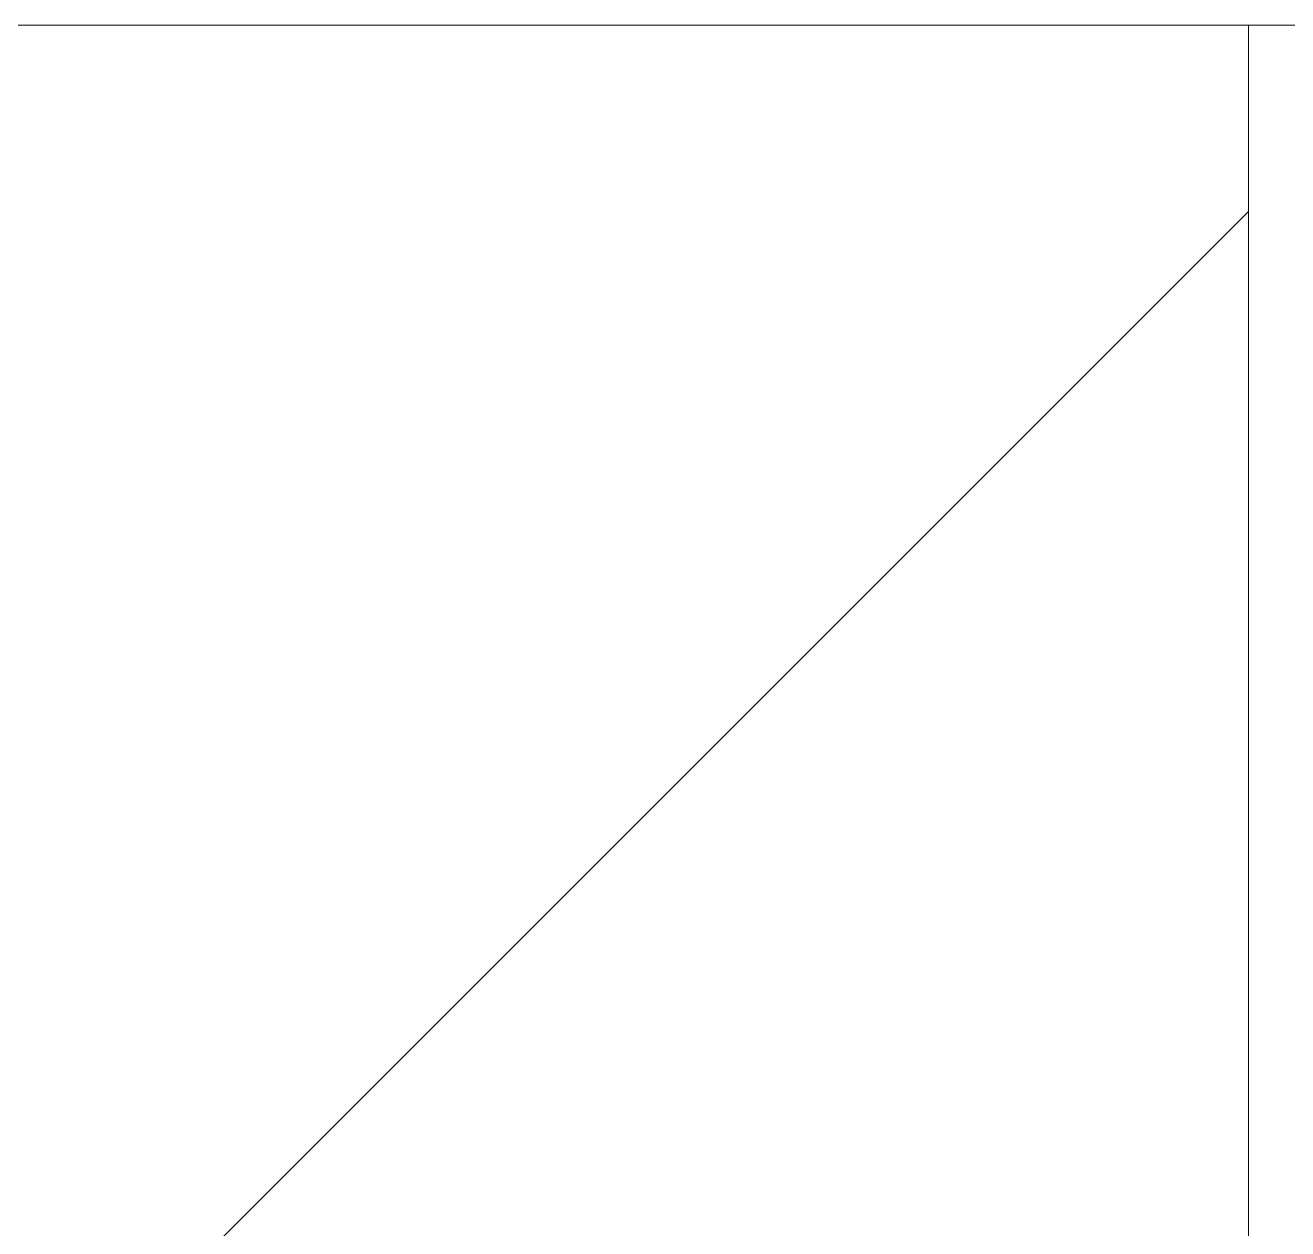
# Model space of a CAD drawing. Header units: millimetres. Extents: x -213547 to 415037, y -3642 to 106956.
# Drawn here: x 72343.48 to 72370.55, y 87060.24 to 87086.05 of the extents above; entities that cross this region are included whole.
import ezdxf

# ---------------------------------------------------------------- set-up
doc = ezdxf.new("R2010")
doc.units = ezdxf.units.MM
doc.layers.add('A-DOOR-1', color=7, linetype='Continuous', lineweight=5, true_color=0xc0c0c0)
doc.layers.add('A-DOOR-FRAM-1', color=7, linetype='Continuous', lineweight=5, true_color=0xc0c0c0)
doc.layers.add('I-WALL', color=7, linetype='Continuous', lineweight=5)
doc.layers.get('A-DOOR-1').off()

# ---------------------------------------------------------------- blocks, each defined once
blk = doc.blocks.new('110_Дверь_СКБ_2Ст - Д-1_л_Лестничная клетка EIS60 2-32142534-Объем проектирования 1 этажа')
at = {"layer": 'A-DOOR-FRAM-1'}
for p, q in [((712.5, -110), (712.5, 30)), ((697.5, -110), (712.5, -110)), ((767.5, -110), (697.5, -110))]:
    blk.add_line(p, q, dxfattribs=at)
blk = doc.blocks.new('1floor')
at = {"layer": 'I-WALL'}
h = blk.add_hatch(dxfattribs=at)
h.set_pattern_fill('FP_1', color=256, style=0, pattern_type=2)
h.set_pattern_definition([(45, (0, 0), (-114.04925, 114.04925), []), (45, (114.05, 0), (-114.04925, 114.04925), [201.612, -40.322, 6.706, -33.617])])
h.paths.add_polyline_path([(73730, 7680), (75700, 7680), (75700, 7900), (73705, 7900), (73705, 7680)])
h.paths.add_polyline_path([(72280, 7680), (72305, 7680), (72305, 7900), (72080, 7900), (72080, 7680), (72250, 7680)])
at = {"layer": 'A-DOOR-1', "rotation": 180}
blk.add_blockref('110_Дверь_СКБ_2Ст - Д-1_л_Лестничная клетка EIS60 2-32142534-Объем проектирования 1 этажа', (73017.5, 7790), dxfattribs=at)

msp = doc.modelspace()

# ---------------------------------------------------------------- block references
msp.add_blockref('1floor', (64.702, 79186.05))

doc.saveas('drawing.dxf')
